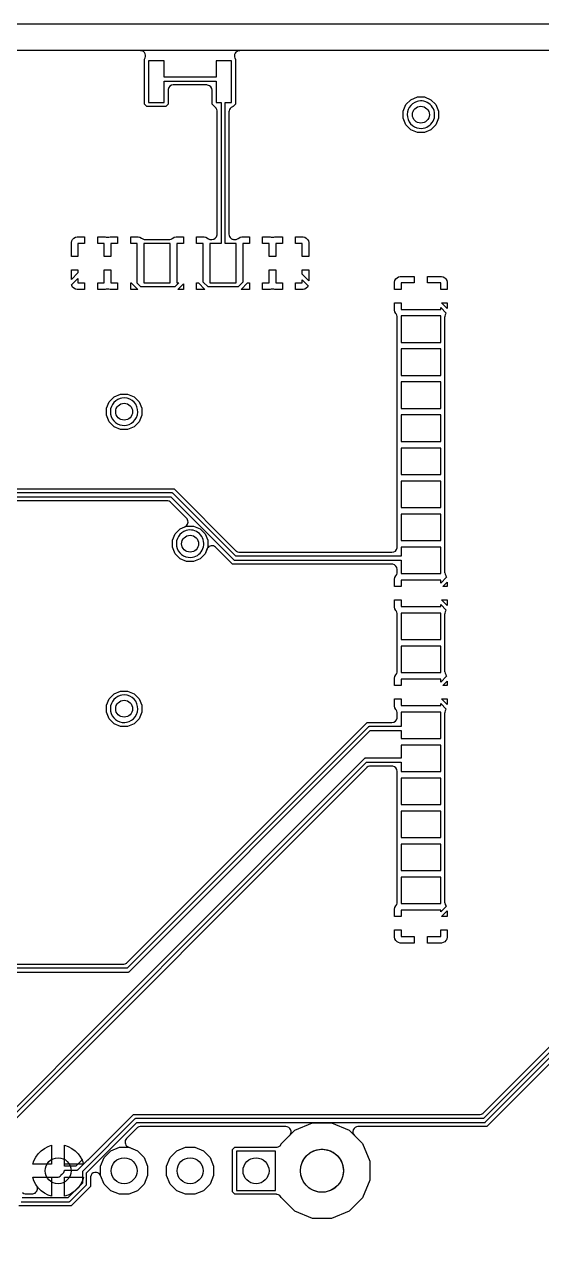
# Model space of a CAD drawing. Header units: millimetres. Extents: x 0 to 102, y -1 to 103.
# Drawn here: x 30.44 to 50.37, y 55.88 to 102.54 of the extents above; entities that cross this region are included whole.
import ezdxf

# ---------------------------------------------------------------- set-up
doc = ezdxf.new("R2010")
doc.units = ezdxf.units.MM

msp = doc.modelspace()

# ---------------------------------------------------------------- linework, layer by layer
at = {"layer": '16_copper'}
msp.add_lwpolyline([(100.361, 101.524), (22.8, 101.524)], dxfattribs=at)
for points in [[(45.585, 98.379), (45.334, 98.483), (45.143, 98.674), (45.039, 98.925), (45.039, 99.195), (45.143, 99.446), (45.334, 99.637), (45.585, 99.741), (45.855, 99.741), (46.106, 99.637), (46.297, 99.446), (46.401, 99.195), (46.401, 98.925), (46.297, 98.674), (46.106, 98.483), (45.855, 98.379)], [(34.155, 86.949), (33.904, 87.053), (33.713, 87.244), (33.609, 87.495), (33.609, 87.765), (33.713, 88.016), (33.904, 88.207), (34.155, 88.311), (34.425, 88.311), (34.676, 88.207), (34.867, 88.016), (34.971, 87.765), (34.971, 87.495), (34.867, 87.244), (34.676, 87.053), (34.425, 86.949)], [(36.695, 81.869), (36.444, 81.973), (36.253, 82.164), (36.149, 82.415), (36.149, 82.685), (36.253, 82.936), (36.444, 83.127), (36.695, 83.231), (36.965, 83.231), (37.216, 83.127), (37.407, 82.936), (37.511, 82.685), (37.511, 82.415), (37.407, 82.164), (37.216, 81.973), (36.965, 81.869)], [(34.155, 75.519), (33.904, 75.623), (33.713, 75.814), (33.609, 76.065), (33.609, 76.335), (33.713, 76.586), (33.904, 76.777), (34.155, 76.881), (34.425, 76.881), (34.676, 76.777), (34.867, 76.586), (34.971, 76.335), (34.971, 76.065), (34.867, 75.814), (34.676, 75.623), (34.425, 75.519)], [(30.771, 58.67), (30.816, 58.807), (30.888, 58.948), (30.981, 59.077), (31.093, 59.189), (31.222, 59.282), (31.363, 59.354), (31.5, 59.399), (31.5, 58.67)], [(32, 58.67), (32, 59.399), (32.137, 59.354), (32.278, 59.282), (32.407, 59.189), (32.519, 59.077), (32.612, 58.948), (32.684, 58.807), (32.729, 58.67)], [(34.11, 57.514), (33.777, 57.652), (33.522, 57.907), (33.384, 58.24), (33.384, 58.6), (33.522, 58.933), (33.777, 59.188), (34.11, 59.326), (34.47, 59.326), (34.803, 59.188), (35.058, 58.933), (35.196, 58.6), (35.196, 58.24), (35.058, 57.907), (34.803, 57.652), (34.47, 57.514)], [(36.65, 57.514), (36.317, 57.652), (36.062, 57.907), (35.924, 58.24), (35.924, 58.6), (36.062, 58.933), (36.317, 59.188), (36.65, 59.326), (37.01, 59.326), (37.343, 59.188), (37.598, 58.933), (37.736, 58.6), (37.736, 58.24), (37.598, 57.907), (37.343, 57.652), (37.01, 57.514)], [(40.124, 59.174), (38.616, 59.174), (38.616, 57.666), (40.124, 57.666)], [(31.363, 57.486), (31.222, 57.558), (31.093, 57.651), (30.981, 57.763), (30.888, 57.892), (30.816, 58.033), (30.771, 58.17), (31.5, 58.17), (31.5, 57.441)], [(32, 58.17), (32.729, 58.17), (32.684, 58.033), (32.612, 57.892), (32.519, 57.763), (32.407, 57.651), (32.278, 57.558), (32.137, 57.486), (32, 57.441)]]:
    msp.add_lwpolyline(points, close=True, dxfattribs=at)
for points in [[(45.809, 98.538, 1), (45.631, 99.582), (45.574, 99.568, 0.893653), (45.75, 98.532)], [(34.379, 87.108, 1), (34.201, 88.152), (34.144, 88.138, 0.893653), (34.32, 87.102)], [(36.919, 82.028, 1), (36.741, 83.072), (36.684, 83.058, 0.893653), (36.86, 82.022)], [(34.379, 75.678, 1), (34.201, 76.722), (34.144, 76.708, 0.893653), (34.32, 75.672)], [(41.544, 56.579), (40.867, 56.859), (40.349, 57.377), (40.344, 57.388, 0.260383), (40.189, 57.511), (40.185, 57.511), (40.182, 57.512), (40.172, 57.512), (40.156, 57.514), (38.553, 57.514), (38.464, 57.603), (38.464, 59.237), (38.553, 59.326), (40.156, 59.326), (40.171, 59.328), (40.185, 59.328, 0.159001), (40.298, 59.385), (40.308, 59.394), (40.31, 59.397), (40.313, 59.4, 0.031676), (40.329, 59.423), (40.331, 59.426), (40.333, 59.429), (40.337, 59.438), (40.344, 59.452), (40.349, 59.463), (40.867, 59.981), (41.544, 60.261), (42.276, 60.261), (42.953, 59.981), (43.471, 59.463), (43.751, 58.786), (43.751, 58.054), (43.471, 57.377), (42.953, 56.859), (42.276, 56.579)]]:
    msp.add_lwpolyline(points, format="xyb", close=True, dxfattribs=at)
at = {"layer": '1_copper'}
for points in [[(100.361, 101.524), (38.742, 101.524), (38.733, 101.523, 0.538437), (38.559, 101.232), (38.564, 101.225, 0.029224), (38.577, 101.202), (38.582, 101.196), (38.582, 99.467), (38.488, 99.372), (38.478, 99.37), (38.462, 99.365, 0.271581), (38.331, 99.207), (38.329, 99.174), (38.329, 94.463), (38.329, 94.462), (38.329, 94.461, 0.222878), (38.403, 94.305), (38.417, 94.296), (38.431, 94.286, 0.060437), (38.481, 94.267), (38.498, 94.262), (38.499, 94.262), (38.5, 94.262), (38.532, 94.259), (38.571, 94.259, 0.152324), (38.69, 94.298), (38.696, 94.303), (38.702, 94.307), (38.704, 94.309), (38.764, 94.344), (38.829, 94.361), (39.116, 94.361), (39.116, 94.107), (38.862, 94.107), (38.862, 92.615), (38.678, 92.431), (37.522, 92.431), (37.338, 92.615), (37.338, 94.107), (37.084, 94.107), (37.084, 94.361), (37.371, 94.361), (37.436, 94.344), (37.497, 94.308), (37.5, 94.305), (37.507, 94.301), (37.513, 94.296), (37.521, 94.291), (37.53, 94.285, 0.080366), (37.597, 94.262), (37.605, 94.261, 0.017152), (37.62, 94.26), (37.629, 94.259), (37.668, 94.259, 0.368322), (37.869, 94.43), (37.871, 94.463), (37.871, 99.189), (37.871, 99.199), (37.87, 99.209, 0.132342), (37.833, 99.308), (37.827, 99.314, 0.018024), (37.818, 99.325), (37.812, 99.333), (37.678, 99.467), (37.678, 100), (37.678, 100.001), (37.678, 100.001, 0.366019), (37.507, 100.2), (37.474, 100.203), (36.186, 100.203), (36.185, 100.203), (36.184, 100.203, 0.366019), (35.985, 100.032), (35.982, 100), (35.982, 99.467), (35.893, 99.378), (35.167, 99.378), (35.078, 99.467), (35.078, 101.196), (35.079, 101.198, 0.595055), (34.933, 101.523), (34.926, 101.523), (34.918, 101.524), (22.8, 101.524)], [(29.058, 84.658), (36.213, 84.658), (38.592, 82.279), (38.6, 82.273), (38.607, 82.266, 0.132344), (38.704, 82.222), (38.712, 82.222, 0.018059), (38.727, 82.221), (38.736, 82.22), (44.602, 82.22), (44.603, 82.22), (44.604, 82.22, 0.366019), (44.803, 82.391), (44.806, 82.423), (44.806, 91.276), (44.805, 91.286), (44.805, 91.296, 0.128083), (44.767, 91.395), (44.762, 91.401), (44.758, 91.407), (44.756, 91.409), (44.721, 91.469), (44.704, 91.534), (44.704, 91.821), (44.958, 91.821), (44.958, 91.567), (46.482, 91.567), (46.482, 91.637), (46.694, 91.425), (46.683, 91.408), (46.68, 91.405, 0.132344), (46.637, 91.308), (46.636, 91.3, 0.018059), (46.635, 91.285), (46.634, 91.276), (46.634, 81.444), (46.635, 81.434), (46.635, 81.424, 0.128083), (46.673, 81.325), (46.678, 81.319), (46.682, 81.313), (46.684, 81.311), (46.711, 81.265), (46.711, 81.261), (46.482, 81.032), (46.482, 81.153), (44.958, 81.153), (44.958, 80.899), (44.704, 80.899), (44.704, 81.186), (44.721, 81.251), (44.757, 81.312), (44.76, 81.315, 0.132344), (44.803, 81.412), (44.804, 81.42, 0.018059), (44.805, 81.435), (44.806, 81.444), (44.806, 81.559), (44.806, 81.56), (44.806, 81.561, 0.366019), (44.635, 81.76), (44.602, 81.763), (38.463, 81.763), (37.813, 82.412), (37.81, 82.415), (37.806, 82.419, 0.469058), (37.497, 82.374), (37.49, 82.361), (37.485, 82.352), (37.484, 82.349), (37.482, 82.346), (37.407, 82.164), (37.216, 81.973), (36.965, 81.869), (36.695, 81.869), (36.444, 81.973), (36.253, 82.164), (36.149, 82.415), (36.149, 82.685), (36.253, 82.936), (36.444, 83.127), (36.626, 83.202), (36.63, 83.204), (36.635, 83.206, 0.469058), (36.713, 83.509), (36.703, 83.52), (36.696, 83.529), (36.694, 83.531), (36.692, 83.533), (36.084, 84.141), (36.076, 84.148), (36.069, 84.155, 0.132344), (35.972, 84.198), (35.964, 84.199, 0.018059), (35.949, 84.2), (35.94, 84.201), (29.058, 84.201)], [(28.702, 84.353), (36.087, 84.353), (38.503, 81.937), (38.51, 81.932), (38.517, 81.927, 0.087651), (38.541, 81.917), (38.549, 81.916), (38.557, 81.915), (44.958, 81.915), (44.958, 81.407), (46.482, 81.407), (46.482, 82.423), (44.958, 82.423), (44.958, 82.067), (38.589, 82.067), (36.173, 84.483), (36.166, 84.489), (36.159, 84.494, 0.087651), (36.135, 84.504), (36.127, 84.505), (36.119, 84.506), (28.702, 84.506)], [(23.24, 66.37), (34.264, 66.37), (34.274, 66.371), (34.284, 66.371, 0.132342), (34.383, 66.409), (34.389, 66.414, 0.018024), (34.4, 66.424), (34.407, 66.43), (43.644, 75.667), (44.602, 75.667), (44.603, 75.667), (44.604, 75.667, 0.366019), (44.803, 75.838), (44.806, 75.87), (44.806, 76.036), (44.805, 76.046), (44.805, 76.056, 0.128083), (44.767, 76.155), (44.762, 76.161), (44.758, 76.167), (44.756, 76.169), (44.721, 76.229), (44.704, 76.294), (44.704, 76.581), (44.958, 76.581), (44.958, 76.327), (46.482, 76.327), (46.482, 76.397), (46.694, 76.185), (46.683, 76.168), (46.68, 76.165, 0.132344), (46.637, 76.068), (46.636, 76.06, 0.018048), (46.635, 76.045), (46.634, 76.036), (46.634, 68.744), (46.635, 68.734), (46.635, 68.724, 0.128083), (46.673, 68.625), (46.678, 68.619), (46.682, 68.613), (46.684, 68.611), (46.694, 68.595), (46.482, 68.383), (46.482, 68.453), (44.958, 68.453), (44.958, 68.199), (44.704, 68.199), (44.704, 68.486), (44.721, 68.551), (44.757, 68.612), (44.76, 68.615, 0.132344), (44.803, 68.712), (44.804, 68.72, 0.018059), (44.805, 68.735), (44.806, 68.744), (44.806, 73.787), (44.806, 73.788), (44.806, 73.789, 0.366019), (44.635, 73.988), (44.602, 73.99), (43.765, 73.99), (43.755, 73.989), (43.745, 73.989, 0.132342), (43.646, 73.952), (43.64, 73.946, 0.018024), (43.629, 73.937), (43.622, 73.931), (29.342, 59.651)], [(18.136, 66.065), (34.442, 66.065), (34.451, 66.067), (34.459, 66.067, 0.087654), (34.484, 66.078), (34.489, 66.082), (34.496, 66.088), (43.77, 75.362), (44.958, 75.362), (44.958, 75.057), (46.482, 75.057), (46.482, 76.073), (44.958, 76.073), (44.958, 75.514), (43.739, 75.514), (43.73, 75.513), (43.722, 75.512, 0.087654), (43.697, 75.502), (43.692, 75.497), (43.685, 75.492), (34.411, 66.218), (18.167, 66.218)], [(27.813, 58.338), (43.618, 74.143), (44.958, 74.143), (44.958, 73.787), (46.482, 73.787), (46.482, 74.803), (44.958, 74.803), (44.958, 74.295), (43.586, 74.295), (43.578, 74.294), (43.57, 74.293, 0.087654), (43.545, 74.283), (43.539, 74.278), (43.533, 74.273), (27.683, 58.423)], [(61.189, 73.057), (48.253, 60.122), (43.303, 60.122), (43.294, 60.121, 0.651699), (43.159, 59.775), (43.471, 59.463), (43.751, 58.786), (43.751, 58.054), (43.471, 57.377), (42.953, 56.859), (42.276, 56.579), (41.544, 56.579), (40.867, 56.859), (40.349, 57.377), (40.344, 57.388, 0.260383), (40.189, 57.511), (40.185, 57.511), (40.182, 57.512), (40.172, 57.512), (40.156, 57.514), (38.553, 57.514), (38.464, 57.603), (38.464, 59.237), (38.553, 59.326), (40.156, 59.326), (40.171, 59.328), (40.185, 59.328, 0.159001), (40.298, 59.385), (40.308, 59.394), (40.31, 59.397), (40.313, 59.4, 0.031676), (40.329, 59.423), (40.331, 59.426), (40.333, 59.429), (40.337, 59.438), (40.344, 59.452), (40.349, 59.463), (40.661, 59.775), (40.667, 59.782, 0.651678), (40.517, 60.122), (34.926, 60.122), (34.916, 60.121), (34.906, 60.121, 0.132342), (34.807, 60.083), (34.801, 60.078, 0.018024), (34.789, 60.068), (34.782, 60.062), (34.386, 59.666), (34.382, 59.662), (34.379, 59.658, 0.469058), (34.423, 59.349), (34.436, 59.342), (34.445, 59.337), (34.448, 59.336), (34.452, 59.334), (34.803, 59.188), (35.058, 58.933), (35.196, 58.6), (35.196, 58.24), (35.058, 57.907), (34.803, 57.652), (34.47, 57.514), (34.11, 57.514), (33.777, 57.652), (33.522, 57.907), (33.386, 58.235), (33.379, 58.247), (33.373, 58.259, 0.70493), (32.997, 58.19), (32.997, 58.185), (32.996, 58.181), (32.996, 58.171), (32.995, 58.157), (32.995, 57.817), (32.251, 57.074), (30.233, 57.074)], [(30.328, 57.226), (32.156, 57.226), (32.165, 57.227), (32.173, 57.228, 0.087654), (32.198, 57.238), (32.203, 57.243), (32.21, 57.249), (32.82, 57.858), (32.825, 57.865), (32.83, 57.871, 0.087651), (32.84, 57.896), (32.841, 57.903), (32.842, 57.912), (32.842, 58.338), (34.779, 60.274), (48.158, 60.274), (48.167, 60.275), (48.175, 60.276, 0.087654), (48.2, 60.286), (48.205, 60.291), (48.212, 60.297), (61.014, 73.098)], [(60.884, 73.184), (48.127, 60.427), (34.747, 60.427), (34.739, 60.425), (34.73, 60.425, 0.087654), (34.706, 60.414), (34.7, 60.41), (34.693, 60.404), (32.712, 58.423), (32.707, 58.416), (32.702, 58.41, 0.087651), (32.692, 58.385), (32.691, 58.378), (32.69, 58.369), (32.69, 57.944), (32.125, 57.379), (30.359, 57.379)], [(30.378, 57.577, 0.132344), (30.474, 57.534), (30.483, 57.533, 0.018059), (30.497, 57.532), (30.506, 57.531), (30.751, 57.531), (30.762, 57.532), (30.773, 57.532, 0.489115), (30.941, 57.806), (30.937, 57.816), (30.932, 57.826), (30.929, 57.832), (30.926, 57.838), (30.921, 57.845), (30.916, 57.854), (30.888, 57.892), (30.816, 58.033), (30.771, 58.17), (31.703, 58.17), (31.704, 58.17), (31.705, 58.17, 0.222878), (31.86, 58.245), (31.87, 58.259), (31.88, 58.273, 0.001556), (31.881, 58.274), (31.885, 58.285), (31.899, 58.291, 0.225014), (31.997, 58.435), (31.998, 58.445), (32.461, 58.445), (32.47, 58.447), (32.478, 58.447, 0.087654), (32.503, 58.458), (32.508, 58.462), (32.515, 58.468), (32.876, 58.829), (32.879, 58.83), (32.893, 58.835, 0.043885), (32.924, 58.854), (32.926, 58.856), (32.928, 58.857), (32.936, 58.864), (32.948, 58.875), (34.653, 60.579), (47.98, 60.579), (47.99, 60.58), (48, 60.58, 0.132342), (48.099, 60.618), (48.105, 60.623, 0.018024), (48.116, 60.632), (48.123, 60.639), (54.216, 66.731)]]:
    msp.add_lwpolyline(points, format="xyb", dxfattribs=at)
for points in [[(38.608, 94.107), (38.176, 94.107), (38.176, 99.53), (38.43, 99.53), (38.43, 101.13), (37.83, 101.13), (37.83, 100.508), (35.83, 100.508), (35.83, 101.13), (35.23, 101.13), (35.23, 99.53), (35.83, 99.53), (35.83, 100.355), (37.83, 100.355), (37.83, 99.53), (38.024, 99.53), (38.024, 94.107), (37.592, 94.107), (37.592, 92.583), (38.608, 92.583)], [(45.585, 98.379), (45.334, 98.483), (45.143, 98.674), (45.039, 98.925), (45.039, 99.195), (45.143, 99.446), (45.334, 99.637), (45.585, 99.741), (45.855, 99.741), (46.106, 99.637), (46.297, 99.446), (46.401, 99.195), (46.401, 98.925), (46.297, 98.674), (46.106, 98.483), (45.855, 98.379)], [(32.258, 93.599), (32.258, 94.14), (32.275, 94.205), (32.309, 94.263), (32.356, 94.31), (32.414, 94.344), (32.479, 94.361), (32.766, 94.361), (32.766, 94.107), (32.512, 94.107), (32.512, 93.599)], [(41.148, 93.599), (41.148, 94.107), (40.894, 94.107), (40.894, 94.361), (41.181, 94.361), (41.246, 94.344), (41.304, 94.31), (41.351, 94.263), (41.385, 94.205), (41.402, 94.14), (41.402, 93.599)], [(36.068, 94.107), (35.052, 94.107), (35.052, 92.583), (36.068, 92.583)], [(32.258, 93.091), (32.512, 93.091), (32.512, 92.97), (32.258, 92.716)], [(41.148, 92.919), (41.148, 93.091), (41.402, 93.091), (41.402, 92.665)], [(32.479, 92.329), (32.414, 92.346), (32.356, 92.38), (32.309, 92.427), (32.275, 92.485), (32.268, 92.511), (32.512, 92.755), (32.512, 92.583), (32.766, 92.583), (32.766, 92.329)], [(34.544, 92.329), (34.544, 92.583), (34.563, 92.583), (34.817, 92.329)], [(36.354, 92.329), (36.576, 92.551), (36.576, 92.329)], [(37.084, 92.329), (37.084, 92.583), (37.154, 92.583), (37.4, 92.337), (37.371, 92.329)], [(38.829, 92.329), (38.8, 92.337), (39.046, 92.583), (39.116, 92.583), (39.116, 92.329)], [(40.894, 92.329), (40.894, 92.583), (41.148, 92.583), (41.148, 92.704), (41.378, 92.474), (41.351, 92.427), (41.304, 92.38), (41.246, 92.346), (41.181, 92.329)], [(44.704, 92.329), (44.704, 92.616), (44.721, 92.681), (44.755, 92.739), (44.802, 92.786), (44.86, 92.82), (44.925, 92.837), (45.466, 92.837), (45.466, 92.583), (44.958, 92.583), (44.958, 92.329)], [(46.482, 92.329), (46.482, 92.583), (45.974, 92.583), (45.974, 92.837), (46.515, 92.837), (46.58, 92.82), (46.638, 92.786), (46.685, 92.739), (46.719, 92.681), (46.736, 92.616), (46.736, 92.329)], [(46.514, 91.821), (46.736, 91.821), (46.736, 91.599)], [(46.482, 91.313), (44.958, 91.313), (44.958, 90.297), (46.482, 90.297)], [(46.482, 90.043), (44.958, 90.043), (44.958, 89.027), (46.482, 89.027)], [(46.482, 88.773), (44.958, 88.773), (44.958, 87.757), (46.482, 87.757)], [(34.155, 86.949), (33.904, 87.053), (33.713, 87.244), (33.609, 87.495), (33.609, 87.765), (33.713, 88.016), (33.904, 88.207), (34.155, 88.311), (34.425, 88.311), (34.676, 88.207), (34.867, 88.016), (34.971, 87.765), (34.971, 87.495), (34.867, 87.244), (34.676, 87.053), (34.425, 86.949)], [(46.482, 87.503), (44.958, 87.503), (44.958, 86.487), (46.482, 86.487)], [(46.482, 86.233), (44.958, 86.233), (44.958, 85.217), (46.482, 85.217)], [(46.482, 84.963), (44.958, 84.963), (44.958, 83.947), (46.482, 83.947)], [(46.482, 83.693), (44.958, 83.693), (44.958, 82.677), (46.482, 82.677)], [(46.736, 80.899), (46.564, 80.899), (46.736, 81.071)], [(46.514, 80.391), (46.736, 80.391), (46.736, 80.169)], [(46.482, 79.883), (44.958, 79.883), (44.958, 78.867), (46.482, 78.867)], [(46.482, 78.613), (44.958, 78.613), (44.958, 77.597), (46.482, 77.597)], [(46.736, 77.089), (46.564, 77.089), (46.736, 77.261)], [(34.155, 75.519), (33.904, 75.623), (33.713, 75.814), (33.609, 76.065), (33.609, 76.335), (33.713, 76.586), (33.904, 76.777), (34.155, 76.881), (34.425, 76.881), (34.676, 76.777), (34.867, 76.586), (34.971, 76.335), (34.971, 76.065), (34.867, 75.814), (34.676, 75.623), (34.425, 75.519)], [(46.514, 76.581), (46.736, 76.581), (46.736, 76.359)], [(46.482, 73.533), (44.958, 73.533), (44.958, 72.517), (46.482, 72.517)], [(46.482, 72.263), (44.958, 72.263), (44.958, 71.247), (46.482, 71.247)], [(46.482, 70.993), (44.958, 70.993), (44.958, 69.977), (46.482, 69.977)], [(46.482, 69.723), (44.958, 69.723), (44.958, 68.707), (46.482, 68.707)], [(46.736, 68.199), (46.514, 68.199), (46.736, 68.421)], [(44.925, 67.183), (44.86, 67.2), (44.802, 67.234), (44.755, 67.281), (44.721, 67.339), (44.704, 67.404), (44.704, 67.691), (44.958, 67.691), (44.958, 67.437), (45.466, 67.437), (45.466, 67.183)], [(30.771, 58.67), (30.816, 58.807), (30.888, 58.948), (30.981, 59.077), (31.093, 59.189), (31.222, 59.282), (31.363, 59.354), (31.5, 59.399), (31.5, 58.67)], [(36.65, 57.514), (36.317, 57.652), (36.062, 57.907), (35.924, 58.24), (35.924, 58.6), (36.062, 58.933), (36.317, 59.188), (36.65, 59.326), (37.01, 59.326), (37.343, 59.188), (37.598, 58.933), (37.736, 58.6), (37.736, 58.24), (37.598, 57.907), (37.343, 57.652), (37.01, 57.514)], [(40.124, 59.174), (38.616, 59.174), (38.616, 57.666), (40.124, 57.666)]]:
    msp.add_lwpolyline(points, close=True, dxfattribs=at)
for points in [[(45.809, 98.538, 1), (45.631, 99.582), (45.574, 99.568, 0.893653), (45.75, 98.532)], [(33.528, 93.599), (33.528, 94.107), (33.274, 94.107), (33.274, 94.361), (33.561, 94.361), (33.602, 94.35, 0.067647), (33.657, 94.344), (33.673, 94.344), (33.674, 94.344), (33.676, 94.344), (33.708, 94.35), (33.749, 94.361), (34.036, 94.361), (34.036, 94.107), (33.782, 94.107), (33.782, 93.599)], [(34.779, 92.583), (34.798, 92.583), (34.798, 94.107), (34.544, 94.107), (34.544, 94.361), (34.831, 94.361), (34.896, 94.344), (34.957, 94.308), (34.96, 94.305, 0.132344), (35.057, 94.262), (35.065, 94.261, 0.018059), (35.08, 94.26), (35.089, 94.259), (36.031, 94.259), (36.041, 94.26), (36.051, 94.26, 0.128083), (36.15, 94.298), (36.156, 94.303), (36.162, 94.307), (36.164, 94.309), (36.224, 94.344), (36.289, 94.361), (36.576, 94.361), (36.576, 94.107), (36.322, 94.107), (36.322, 92.583), (36.392, 92.583), (36.24, 92.431), (34.931, 92.431)], [(39.878, 93.599), (39.878, 94.107), (39.624, 94.107), (39.624, 94.361), (39.911, 94.361), (39.952, 94.35, 0.067647), (40.007, 94.344), (40.023, 94.344), (40.024, 94.344), (40.026, 94.344), (40.058, 94.35), (40.099, 94.361), (40.386, 94.361), (40.386, 94.107), (40.132, 94.107), (40.132, 93.599)], [(33.274, 92.329), (33.274, 92.583), (33.528, 92.583), (33.528, 93.091), (33.782, 93.091), (33.782, 92.583), (34.036, 92.583), (34.036, 92.329), (33.749, 92.329), (33.708, 92.34, 0.067775), (33.653, 92.346), (33.637, 92.346), (33.636, 92.346), (33.634, 92.346), (33.602, 92.34), (33.561, 92.329)], [(39.624, 92.329), (39.624, 92.583), (39.878, 92.583), (39.878, 93.091), (40.132, 93.091), (40.132, 92.583), (40.386, 92.583), (40.386, 92.329), (40.099, 92.329), (40.058, 92.34, 0.067647), (40.003, 92.346), (39.987, 92.346), (39.986, 92.346), (39.984, 92.346), (39.952, 92.34), (39.911, 92.329)], [(34.379, 87.108, 1), (34.201, 88.152), (34.144, 88.138, 0.893653), (34.32, 87.102)], [(36.919, 82.028, 1), (36.741, 83.072), (36.684, 83.058, 0.893653), (36.86, 82.022)], [(44.958, 77.089), (44.704, 77.089), (44.704, 77.376), (44.721, 77.441), (44.757, 77.502), (44.76, 77.505, 0.132344), (44.803, 77.602), (44.804, 77.61, 0.018048), (44.805, 77.625), (44.806, 77.634), (44.806, 79.846), (44.805, 79.856), (44.805, 79.866, 0.128083), (44.767, 79.965), (44.762, 79.971), (44.758, 79.977), (44.756, 79.979), (44.721, 80.039), (44.704, 80.104), (44.704, 80.391), (44.958, 80.391), (44.958, 80.137), (46.482, 80.137), (46.482, 80.207), (46.694, 79.995), (46.683, 79.978), (46.68, 79.975, 0.132344), (46.637, 79.878), (46.636, 79.87, 0.018059), (46.635, 79.855), (46.634, 79.846), (46.634, 77.634), (46.635, 77.624), (46.635, 77.614, 0.128083), (46.673, 77.515), (46.678, 77.509), (46.682, 77.503), (46.684, 77.501), (46.711, 77.455), (46.711, 77.451), (46.482, 77.222), (46.482, 77.343), (44.958, 77.343)], [(34.379, 75.678, 1), (34.201, 76.722), (34.144, 76.708, 0.893653), (34.32, 75.672)], [(45.974, 67.183), (45.974, 67.437), (46.482, 67.437), (46.482, 67.691), (46.736, 67.691), (46.736, 67.404), (46.719, 67.339), (46.701, 67.309, 0.000049), (46.701, 67.309), (46.685, 67.281), (46.638, 67.234), (46.58, 67.2), (46.515, 67.183)], [(32, 58.598), (32, 59.399), (32.137, 59.354), (32.278, 59.282), (32.407, 59.189), (32.519, 59.077), (32.612, 58.948), (32.623, 58.926, 0.087945), (32.666, 58.869), (32.678, 58.86), (32.686, 58.854), (32.43, 58.598)]]:
    msp.add_lwpolyline(points, format="xyb", close=True, dxfattribs=at)
at = {"layer": 'drills_NPTH'}
msp.add_circle((41.91, 58.42), 0.826, dxfattribs=at)
at = {"layer": 'drills_PTH'}
for centre in [(31.75, 58.42), (34.29, 58.42), (36.83, 58.42), (39.37, 58.42)]:
    msp.add_circle(centre, 0.5, dxfattribs=at)
at = {"layer": 'drills_via_1_16'}
for centre in [(45.72, 99.06), (34.29, 87.63), (36.83, 82.55), (34.29, 76.2)]:
    msp.add_circle(centre, 0.325, dxfattribs=at)
at = {"layer": 'holes'}
msp.add_lwpolyline([(42.736, 58.379), (42.728, 58.299), (42.712, 58.219), (42.688, 58.142), (42.657, 58.067), (42.619, 57.995), (42.574, 57.928), (42.522, 57.865), (42.465, 57.808), (42.402, 57.756), (42.335, 57.711), (42.263, 57.673), (42.188, 57.642), (42.111, 57.618), (42.031, 57.602), (41.951, 57.595), (41.869, 57.595), (41.789, 57.602), (41.709, 57.618), (41.632, 57.642), (41.557, 57.673), (41.485, 57.711), (41.418, 57.756), (41.355, 57.808), (41.298, 57.865), (41.246, 57.928), (41.201, 57.995), (41.163, 58.067), (41.132, 58.142), (41.108, 58.219), (41.092, 58.299), (41.084, 58.379), (41.084, 58.461), (41.092, 58.541), (41.108, 58.621), (41.132, 58.698), (41.163, 58.773), (41.201, 58.845), (41.246, 58.912), (41.298, 58.975), (41.355, 59.032), (41.418, 59.084), (41.485, 59.129), (41.557, 59.167), (41.632, 59.198), (41.709, 59.222), (41.789, 59.238), (41.869, 59.245), (41.951, 59.245), (42.031, 59.238), (42.111, 59.222), (42.188, 59.198), (42.263, 59.167), (42.335, 59.129), (42.402, 59.084), (42.465, 59.032), (42.522, 58.975), (42.574, 58.912), (42.619, 58.845), (42.657, 58.773), (42.688, 58.698), (42.712, 58.621), (42.728, 58.541), (42.736, 58.461), (42.736, 58.379)], close=True, dxfattribs=at)
at = {"layer": 'outline'}
msp.add_lwpolyline([(0, -1.27), (101.58, -1.27), (101.58, 102.54), (0, 102.54), (0, -1.27)], close=True, dxfattribs=at)

doc.saveas('drawing.dxf')
